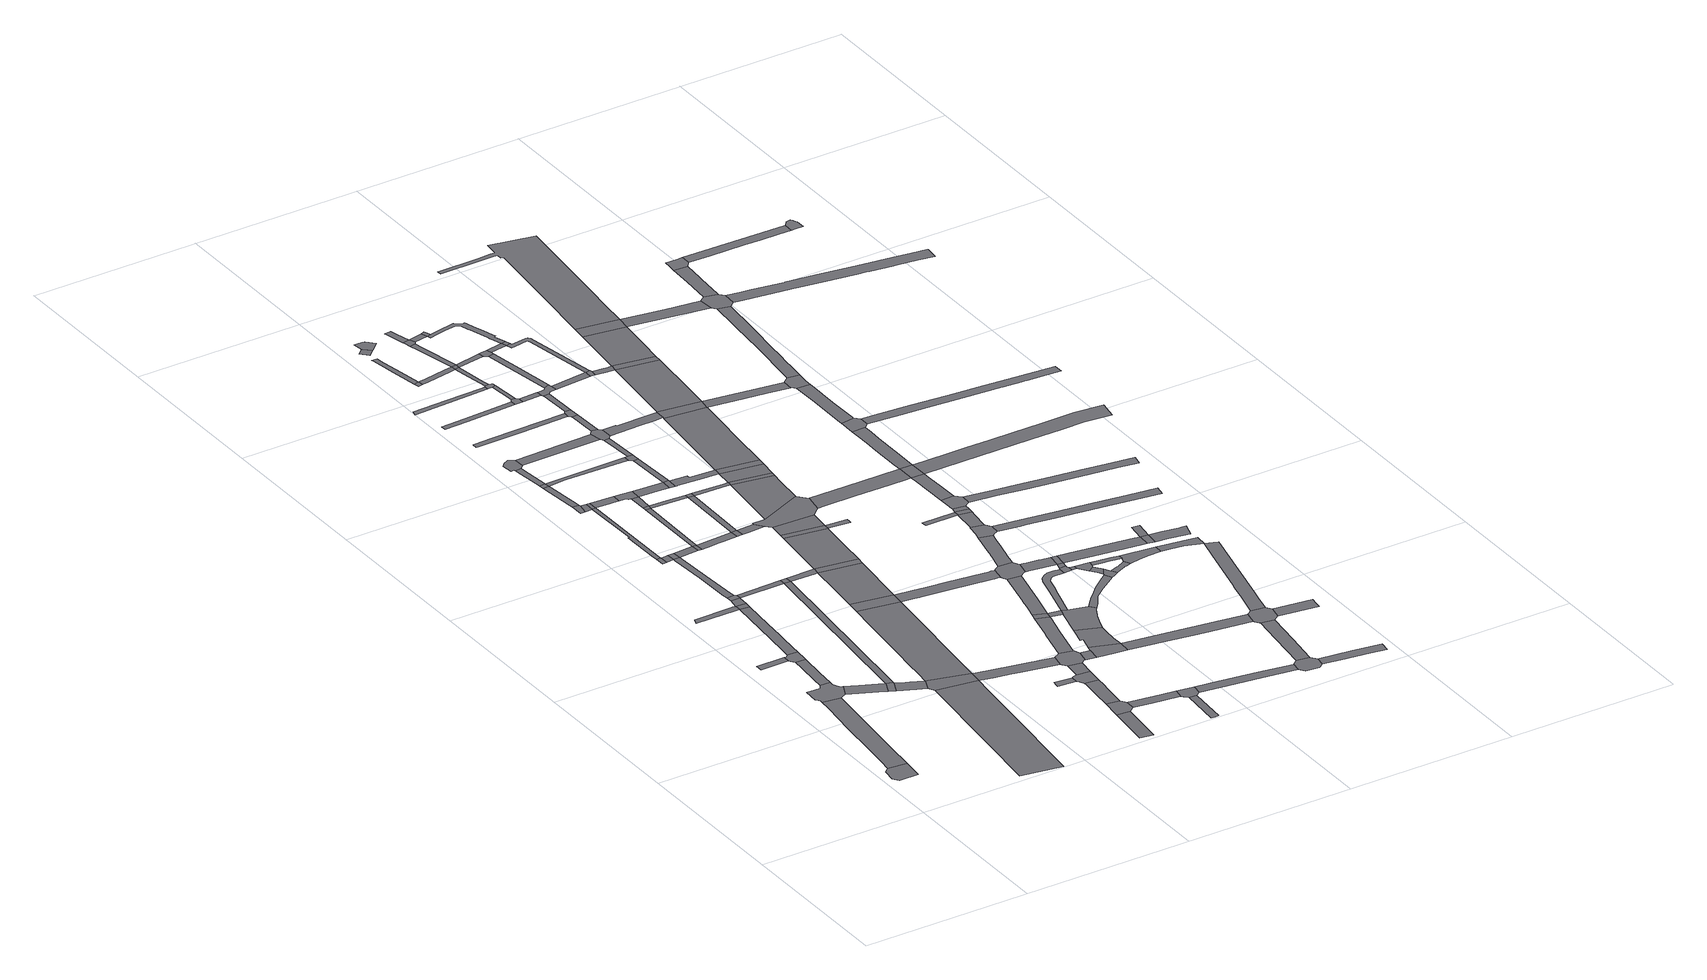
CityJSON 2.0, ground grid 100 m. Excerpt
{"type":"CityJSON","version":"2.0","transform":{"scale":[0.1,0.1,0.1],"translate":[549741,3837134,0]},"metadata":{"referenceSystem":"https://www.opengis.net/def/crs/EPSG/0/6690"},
"CityObjects":{
"road1":{"type":"Road","geometry":[{"type":"MultiSurface","lod":"1","boundaries":[[[0,1,2,3,4,5,6,7,8,9]]]}]},
"road2":{"type":"Road","attributes":{"RoadStructureAttribute.sectionType":"1"},"geometry":[{"type":"MultiSurface","lod":"1","boundaries":[[[10,11,12,13,14,0,9,15,16,17]]]}]},
"road3":{"type":"Road","geometry":[{"type":"MultiSurface","lod":"1","boundaries":[[[18,19,20,21,22,23,24,25,10,17,26,27,28,29,30,31,32,33,34]]]}]},
"road4":{"type":"Road","attributes":{"RoadStructureAttribute.sectionType":"1"},"geometry":[{"type":"MultiSurface","lod":"1","boundaries":[[[35,36,37,38]]]}]},
"road5":{"type":"Road","attributes":{"RoadStructureAttribute.sectionType":"1"},"geometry":[{"type":"MultiSurface","lod":"1","boundaries":[[[39,40,41,18,34,42,43]]]}]},
"road6":{"type":"Road","attributes":{"RoadStructureAttribute.sectionType":"1"},"geometry":[{"type":"MultiSurface","lod":"1","boundaries":[[[44,45,29,28,46,47,48]]]}]},
"road7":{"type":"Road","geometry":[{"type":"MultiSurface","lod":"1","boundaries":[[[49,50,35,38,39,43,51,52]]]}]},
"road8":{"type":"Road","attributes":{"RoadStructureAttribute.sectionType":"1"},"geometry":[{"type":"MultiSurface","lod":"1","boundaries":[[[53,54,55,56,57,58,59]]]}]},
"road9":{"type":"Road","geometry":[{"type":"MultiSurface","lod":"1","boundaries":[[[48,47,60,61,62]]]}]},
"road10":{"type":"Road","attributes":{"RoadStructureAttribute.sectionType":"1"},"geometry":[{"type":"MultiSurface","lod":"1","boundaries":[[[59,63,64,65,66,49,52,67,68,69,70,71,72]]]}]},
"road11":{"type":"Road","attributes":{"RoadStructureAttribute.sectionType":"1"},"geometry":[{"type":"MultiSurface","lod":"1","boundaries":[[[73,74,75,76,77,78,79,80,81,82,83,84]]]}]},
"road12":{"type":"Road","attributes":{"RoadStructureAttribute.sectionType":"1"},"geometry":[{"type":"MultiSurface","lod":"1","boundaries":[[[85,86,61,60,87,88,89]]]}]},
"road13":{"type":"Road","geometry":[{"type":"MultiSurface","lod":"1","boundaries":[[[53,59,72,90]]]}]},
"road14":{"type":"Road","attributes":{"RoadStructureAttribute.sectionType":"1"},"geometry":[{"type":"MultiSurface","lod":"1","boundaries":[[[91,53,90,92,93]]]}]},
"road15":{"type":"Road","geometry":[{"type":"MultiSurface","lod":"1","boundaries":[[[94,95,96,91,93,97]]]}]},
"road16":{"type":"Road","geometry":[{"type":"MultiSurface","lod":"1","boundaries":[[[98,99,100,101]]]}]},
"road17":{"type":"Road","attributes":{"RoadStructureAttribute.sectionType":"1"},"geometry":[{"type":"MultiSurface","lod":"1","boundaries":[[[102,103,104,105,106,107,108,109,95,94]]]}]},
"road18":{"type":"Road","geometry":[{"type":"MultiSurface","lod":"1","boundaries":[[[89,88,110,111,112,73,84,113]]]}]},
"road19":{"type":"Road","attributes":{"RoadStructureAttribute.sectionType":"1"},"geometry":[{"type":"MultiSurface","lod":"1","boundaries":[[[114,115,116,48,62,117,118,119]]]}]},
"road20":{"type":"Road","attributes":{"RoadStructureAttribute.sectionType":"1"},"geometry":[{"type":"MultiSurface","lod":"1","boundaries":[[[120,121,101,100,106]]]}]},
"road21":{"type":"Road","geometry":[{"type":"MultiSurface","lod":"1","boundaries":[[[122,120,106,105]]]}]},
"road22":{"type":"Road","attributes":{"RoadStructureAttribute.sectionType":"1"},"geometry":[{"type":"MultiSurface","lod":"1","boundaries":[[[123,124,125,126,127,128,129,98,101]]]}]},
"road23":{"type":"Road","attributes":{"RoadStructureAttribute.sectionType":"1"},"geometry":[{"type":"MultiSurface","lod":"1","boundaries":[[[130,97,93,131,114]]]}]},
"road24":{"type":"Road","geometry":[{"type":"MultiSurface","lod":"1","boundaries":[[[132,133,134,135,136]]]}]},
"road25":{"type":"Road","attributes":{"RoadStructureAttribute.sectionType":"1"},"geometry":[{"type":"MultiSurface","lod":"1","boundaries":[[[137,122,105,138]]]}]},
"road26":{"type":"Road","attributes":{"RoadStructureAttribute.sectionType":"1"},"geometry":[{"type":"MultiSurface","lod":"1","boundaries":[[[135,134,126,139]]]}]},
"road27":{"type":"Road","attributes":{"RoadStructureAttribute.sectionType":"1"},"geometry":[{"type":"MultiSurface","lod":"1","boundaries":[[[140,141,142,143,144,132,136]]]}]},
"road28":{"type":"Road","geometry":[{"type":"MultiSurface","lod":"1","boundaries":[[[145,139,126,125,146,147]]]}]},
"road29":{"type":"Road","geometry":[{"type":"MultiSurface","lod":"1","boundaries":[[[148,149,143,142]]]}]},
"road30":{"type":"Road","attributes":{"RoadStructureAttribute.sectionType":"1"},"geometry":[{"type":"MultiSurface","lod":"1","boundaries":[[[150,151,152,153,154,149,148]]]}]},
"road31":{"type":"Road","attributes":{"RoadStructureAttribute.sectionType":"1"},"geometry":[{"type":"MultiSurface","lod":"1","boundaries":[[[155,156,157,158,159,160,89,113,161,162,163,164,165]]]}]},
"road32":{"type":"Road","geometry":[{"type":"MultiSurface","lod":"1","boundaries":[[[166,137,138,167]]]}]},
"road33":{"type":"Road","geometry":[{"type":"MultiSurface","lod":"1","boundaries":[[[168,169,170,171,172,173,174,175,176,177,153,152,178,179,180,181]]]}]},
"road34":{"type":"Road","geometry":[{"type":"MultiSurface","lod":"1","boundaries":[[[182,130,114,119]]]}]},
"road35":{"type":"Road","attributes":{"RoadStructureAttribute.sectionType":"1"},"geometry":[{"type":"MultiSurface","lod":"1","boundaries":[[[147,146,183,184,185]]]}]},
"road36":{"type":"Road","attributes":{"RoadStructureAttribute.sectionType":"1"},"geometry":[{"type":"MultiSurface","lod":"1","boundaries":[[[186,187,137,166,188,189]]]}]},
"road37":{"type":"Road","attributes":{"RoadStructureAttribute.sectionType":"1"},"geometry":[{"type":"MultiSurface","lod":"1","boundaries":[[[190,191,192,193,194]]]}]},
"road38":{"type":"Road","attributes":{"RoadStructureAttribute.sectionType":"1"},"geometry":[{"type":"MultiSurface","lod":"1","boundaries":[[[195,196,197,166,167,198,199,200,201]]]}]},
"road39":{"type":"Road","attributes":{"RoadStructureAttribute.sectionType":"1"},"geometry":[{"type":"MultiSurface","lod":"1","boundaries":[[[202,203,113,84,204,205,206,207,208,209,210]]]}]},
"road40":{"type":"Road","attributes":{"RoadStructureAttribute.sectionType":"1"},"geometry":[{"type":"MultiSurface","lod":"1","boundaries":[[[211,182,119,212,213]]]}]},
"road41":{"type":"Road","geometry":[{"type":"MultiSurface","lod":"1","boundaries":[[[214,186,189,215]]]}]},
"road42":{"type":"Road","geometry":[{"type":"MultiSurface","lod":"1","boundaries":[[[216,185,184,217,218,219,220,221,222,223,224]]]}]},
"road43":{"type":"Road","attributes":{"RoadStructureAttribute.sectionType":"1"},"geometry":[{"type":"MultiSurface","lod":"1","boundaries":[[[225,223,222,226,214,215]]]}]},
"road44":{"type":"Road","geometry":[{"type":"MultiSurface","lod":"1","boundaries":[[[227,228,155,165,229]]]}]},
"road45":{"type":"Road","geometry":[{"type":"MultiSurface","lod":"1","boundaries":[[[230,231,190,194,232,233,234,235,236]]]}]},
"road46":{"type":"Road","geometry":[{"type":"MultiSurface","lod":"1","boundaries":[[[237,238,239,240,241]]]}]},
"road47":{"type":"Road","attributes":{"RoadStructureAttribute.sectionType":"1"},"geometry":[{"type":"MultiSurface","lod":"1","boundaries":[[[242,148,142,243,244]]]}]},
"road48":{"type":"Road","attributes":{"RoadStructureAttribute.sectionType":"1"},"geometry":[{"type":"MultiSurface","lod":"1","boundaries":[[[245,246,247,230,236,248,249,250,251,252]]]}]},
"road49":{"type":"Road","geometry":[{"type":"MultiSurface","lod":"1","boundaries":[[[253,254,195,201,255]]]}]},
"road50":{"type":"Road","attributes":{"RoadStructureAttribute.sectionType":"1"},"geometry":[{"type":"MultiSurface","lod":"1","boundaries":[[[213,256,227,229,257]]]}]},
"road51":{"type":"Road","attributes":{"RoadStructureAttribute.sectionType":"1"},"geometry":[{"type":"MultiSurface","lod":"1","boundaries":[[[258,215,189,259,260]]]}]},
"road52":{"type":"Road","geometry":[{"type":"MultiSurface","lod":"1","boundaries":[[[261,262,263,241,240,264,245,252,265]]]}]},
"road53":{"type":"Road","attributes":{"RoadStructureAttribute.sectionType":"1"},"geometry":[{"type":"MultiSurface","lod":"1","boundaries":[[[266,181,180,267]]]}]},
"road54":{"type":"Road","attributes":{"RoadStructureAttribute.sectionType":"1"},"geometry":[{"type":"MultiSurface","lod":"1","boundaries":[[[268,269,270,271,272,273]]]}]},
"road55":{"type":"Road","attributes":{"RoadStructureAttribute.sectionType":"1"},"geometry":[{"type":"MultiSurface","lod":"1","boundaries":[[[274,275,224,223,276,277,278,279,280,281]]]}]},
"road56":{"type":"Road","attributes":{"RoadStructureAttribute.sectionType":"1"},"geometry":[{"type":"MultiSurface","lod":"1","boundaries":[[[259,282,254,253,283,284]]]}]},
"road57":{"type":"Road","attributes":{"RoadStructureAttribute.sectionType":"1"},"geometry":[{"type":"MultiSurface","lod":"1","boundaries":[[[285,286,287,288,289,290,291]]]}]},
"road58":{"type":"Road","attributes":{"RoadStructureAttribute.sectionType":"1"},"geometry":[{"type":"MultiSurface","lod":"1","boundaries":[[[292,293,294,295,296,297,298,299]]]}]},
"road59":{"type":"Road","attributes":{"RoadStructureAttribute.sectionType":"1"},"geometry":[{"type":"MultiSurface","lod":"1","boundaries":[[[300,253,255,301,302]]]}]},
"road60":{"type":"Road","geometry":[{"type":"MultiSurface","lod":"1","boundaries":[[[211,213,257,303]]]}]},
"road61":{"type":"Road","attributes":{"RoadStructureAttribute.sectionType":"1"},"geometry":[{"type":"MultiSurface","lod":"1","boundaries":[[[304,261,265,305]]]}]},
"road62":{"type":"Road","geometry":[{"type":"MultiSurface","lod":"1","boundaries":[[[306,307,308,309]]]}]},
"road63":{"type":"Road","attributes":{"RoadStructureAttribute.sectionType":"1"},"geometry":[{"type":"MultiSurface","lod":"1","boundaries":[[[310,234,233,311,312,313,314]]]}]},
"road64":{"type":"Road","attributes":{"RoadStructureAttribute.sectionType":"1"},"geometry":[{"type":"MultiSurface","lod":"1","boundaries":[[[315,316,317,318,307,306,319,320,321]]]}]},
"road65":{"type":"Road","geometry":[{"type":"MultiSurface","lod":"1","boundaries":[[[322,260,259,284,323]]]}]},
"road66":{"type":"Road","geometry":[{"type":"MultiSurface","lod":"1","boundaries":[[[324,325,326,210,209,327,304,305,328,329,330,331,332,333]]]}]},
"road67":{"type":"Road","geometry":[{"type":"MultiSurface","lod":"1","boundaries":[[[281,280,334,335]]]}]},
"road68":{"type":"Road","attributes":{"RoadStructureAttribute.sectionType":"1"},"geometry":[{"type":"MultiSurface","lod":"1","boundaries":[[[336,337,211,303,338,339,340]]]}]},
"road69":{"type":"Road","geometry":[{"type":"MultiSurface","lod":"1","boundaries":[[[341,342,343,344]]]}]},
"road70":{"type":"Road","attributes":{"RoadStructureAttribute.sectionType":"1"},"geometry":[{"type":"MultiSurface","lod":"1","boundaries":[[[345,346,347,348,281,335]]]}]},
"road71":{"type":"Road","attributes":{"RoadStructureAttribute.sectionType":"1"},"geometry":[{"type":"MultiSurface","lod":"1","boundaries":[[[349,350,351,352,353]]]}]},
"road72":{"type":"Road","attributes":{"RoadStructureAttribute.sectionType":"1"},"geometry":[{"type":"MultiSurface","lod":"1","boundaries":[[[354,355,356,306,309,357,358,359]]]}]},
"road73":{"type":"Road","geometry":[{"type":"MultiSurface","lod":"1","boundaries":[[[360,361,362,341,344,363,364,365]]]}]},
"road74":{"type":"Road","attributes":{"RoadStructureAttribute.sectionType":"1"},"geometry":[{"type":"MultiSurface","lod":"1","boundaries":[[[331,330,366,367]]]}]},
"road75":{"type":"Road","geometry":[{"type":"MultiSurface","lod":"1","boundaries":[[[368,369,242,244,370,371,347,346]]]}]},
"road76":{"type":"Road","attributes":{"RoadStructureAttribute.sectionType":"1"},"geometry":[{"type":"MultiSurface","lod":"1","boundaries":[[[372,336,340,373]]]}]},
"road77":{"type":"Road","attributes":{"RoadStructureAttribute.sectionType":"1"},"geometry":[{"type":"MultiSurface","lod":"1","boundaries":[[[374,323,284,375,376,377]]]}]},
"road78":{"type":"Road","attributes":{"RoadStructureAttribute.sectionType":"1"},"geometry":[{"type":"MultiSurface","lod":"1","boundaries":[[[378,372,373,379,380]]]}]},
"road79":{"type":"Road","attributes":{"RoadStructureAttribute.sectionType":"1"},"geometry":[{"type":"MultiSurface","lod":"1","boundaries":[[[381,382,369,368]]]}]},
"road80":{"type":"Road","attributes":{"RoadStructureAttribute.sectionType":"1"},"geometry":[{"type":"MultiSurface","lod":"1","boundaries":[[[383,384,385,386,324,333,387,388,389]]]}]},
"road81":{"type":"Road","geometry":[{"type":"MultiSurface","lod":"1","boundaries":[[[314,313,390,391,349,353,392,393]]]}]},
"road82":{"type":"Road","geometry":[{"type":"MultiSurface","lod":"1","boundaries":[[[394,268,273,395,396,397,398,399]]]}]},
"road83":{"type":"Road","attributes":{"RoadStructureAttribute.sectionType":"1"},"geometry":[{"type":"MultiSurface","lod":"1","boundaries":[[[400,401,402,403,335,334,404,405,406,407,408,409]]]}]},
"road84":{"type":"Road","attributes":{"RoadStructureAttribute.sectionType":"1"},"geometry":[{"type":"MultiSurface","lod":"1","boundaries":[[[410,411,412,413,414,415,416,417,418,229,165,419,420,421,422,423,424,425,426,427,428,429,430]]]}]},
"road85":{"type":"Road","geometry":[{"type":"MultiSurface","lod":"1","boundaries":[[[431,432,433,266,267,434,382,381,435,436,437,438,439,440,441,442]]]}]},
"road86":{"type":"Road","geometry":[{"type":"MultiSurface","lod":"1","boundaries":[[[443,444,445,300,302,378,380,446,447,448,449]]]}]},
"road87":{"type":"Road","attributes":{"RoadStructureAttribute.sectionType":"1"},"geometry":[{"type":"MultiSurface","lod":"1","boundaries":[[[450,451,394,399]]]}]},
"road88":{"type":"Road","geometry":[{"type":"MultiSurface","lod":"1","boundaries":[[[452,453,454,455,456,457,285,291,458,451,450]]]}]},
"road89":{"type":"Road","attributes":{"RoadStructureAttribute.sectionType":"1"},"geometry":[{"type":"MultiSurface","lod":"1","boundaries":[[[459,460,359,461,457,456]]]}]},
"road90":{"type":"Road","geometry":[{"type":"MultiSurface","lod":"1","boundaries":[[[462,367,366,463,464,465]]]}]},
"road91":{"type":"Road","attributes":{"RoadStructureAttribute.sectionType":"1"},"geometry":[{"type":"MultiSurface","lod":"1","boundaries":[[[466,467,431,442]]]}]},
"road92":{"type":"Road","geometry":[{"type":"MultiSurface","lod":"1","boundaries":[[[468,354,359,460]]]}]},
"road93":{"type":"Road","attributes":{"RoadStructureAttribute.sectionType":"1"},"geometry":[{"type":"MultiSurface","lod":"1","boundaries":[[[469,470,396,395,471,472,473]]]}]},
"road94":{"type":"Road","attributes":{"RoadStructureAttribute.sectionType":"1"},"geometry":[{"type":"MultiSurface","lod":"1","boundaries":[[[474,475,476,477,354,468]]]}]},
"road95":{"type":"Road","geometry":[{"type":"MultiSurface","lod":"1","boundaries":[[[478,479,480,481,292,299,482,483,467,466]]]}]},
"road96":{"type":"Road","geometry":[{"type":"MultiSurface","lod":"1","boundaries":[[[484,383,389,485]]]}]},
"road97":{"type":"Road","geometry":[{"type":"MultiSurface","lod":"1","boundaries":[[[486,487,488,476,475,489,490,491]]]}]},
"road98":{"type":"Road","attributes":{"RoadStructureAttribute.sectionType":"1"},"geometry":[{"type":"MultiSurface","lod":"1","boundaries":[[[492,493,494,495,496,497,498,499,500,487,486]]]}]},
"road99":{"type":"Road","attributes":{"RoadStructureAttribute.sectionType":"1"},"geometry":[{"type":"MultiSurface","lod":"1","boundaries":[[[501,502,503,462,465,504,505,506,507]]]}]},
"road100":{"type":"Road","attributes":{"RoadStructureAttribute.sectionType":"1"},"geometry":[{"type":"MultiSurface","lod":"1","boundaries":[[[376,444,443,508,509]]]}]},
"road101":{"type":"Road","geometry":[{"type":"MultiSurface","lod":"1","boundaries":[[[510,511,512,513,514,373,340]]]}]},
"road102":{"type":"Road","attributes":{"RoadStructureAttribute.sectionType":"1"},"geometry":[{"type":"MultiSurface","lod":"1","boundaries":[[[515,479,478,516]]]}]},
"road103":{"type":"Road","geometry":[{"type":"MultiSurface","lod":"1","boundaries":[[[485,389,517,518]]]}]},
"road104":{"type":"Road","attributes":{"RoadStructureAttribute.sectionType":"1"},"geometry":[{"type":"MultiSurface","lod":"1","boundaries":[[[519,468,460,520]]]}]},
"road105":{"type":"Road","attributes":{"RoadStructureAttribute.sectionType":"1"},"geometry":[{"type":"MultiSurface","lod":"1","boundaries":[[[521,486,491,522]]]}]},
"road106":{"type":"Road","geometry":[{"type":"MultiSurface","lod":"1","boundaries":[[[377,376,509,523]]]}]},
"road107":{"type":"Road","geometry":[{"type":"MultiSurface","lod":"1","boundaries":[[[524,525,526,527,528,529,469,473,530,515,516,531,532,533,534]]]}]},
"road108":{"type":"Road","attributes":{"RoadStructureAttribute.sectionType":"1"},"geometry":[{"type":"MultiSurface","lod":"1","boundaries":[[[535,536,537,538,539,484,485,540,541,542]]]}]},
"road109":{"type":"Road","attributes":{"RoadStructureAttribute.sectionType":"1"},"geometry":[{"type":"MultiSurface","lod":"1","boundaries":[[[408,377,523,543]]]}]},
"road110":{"type":"Road","geometry":[{"type":"MultiSurface","lod":"1","boundaries":[[[518,517,544,501,507,545,546,547,548,549,550,551]]]}]},
"road111":{"type":"Road","attributes":{"RoadStructureAttribute.sectionType":"1"},"geometry":[{"type":"MultiSurface","lod":"1","boundaries":[[[552,553,554,439,438,555,556,557,558]]]}]},
"road112":{"type":"Road","geometry":[{"type":"MultiSurface","lod":"1","boundaries":[[[559,521,522,560]]]}]},
"road113":{"type":"Road","geometry":[{"type":"MultiSurface","lod":"1","boundaries":[[[409,408,543,561]]]}]},
"road114":{"type":"Road","attributes":{"RoadStructureAttribute.sectionType":"1"},"geometry":[{"type":"MultiSurface","lod":"1","boundaries":[[[562,563,564,565,526,525]]]}]},
"road115":{"type":"Road","geometry":[{"type":"MultiSurface","lod":"1","boundaries":[[[566,567,519,520,568,569,564,563,570]]]}]},
"road116":{"type":"Road","attributes":{"RoadStructureAttribute.sectionType":"1"},"geometry":[{"type":"MultiSurface","lod":"1","boundaries":[[[571,572,393,392,573,574,575,576]]]}]},
"road117":{"type":"Road","attributes":{"RoadStructureAttribute.sectionType":"1"},"geometry":[{"type":"MultiSurface","lod":"1","boundaries":[[[577,578,579,580,581,582,583,584,585,586,587,588,589,560,522,590,591,592,593,594,595,596,597,598,599,600,601,602,603,604,605]]]}]},
"road118":{"type":"Road","geometry":[{"type":"MultiSurface","lod":"1","boundaries":[[[606,607,608,430,429,609,535,542,610,611,612,613,614,615]]]}]},
"road119":{"type":"Road","attributes":{"RoadStructureAttribute.sectionType":"1"},"geometry":[{"type":"MultiSurface","lod":"1","boundaries":[[[616,617,618,534,533,619]]]}]},
"road120":{"type":"Road","attributes":{"RoadStructureAttribute.sectionType":"1"},"geometry":[{"type":"MultiSurface","lod":"1","boundaries":[[[604,566,570,620]]]}]},
"road121":{"type":"Road","attributes":{"RoadStructureAttribute.sectionType":"1"},"geometry":[{"type":"MultiSurface","lod":"1","boundaries":[[[621,622,623,624,625,626,627,628,629,630,518,551,631,632,633,634,635,636,637,638,639]]]}]},
"road122":{"type":"Road","attributes":{"RoadStructureAttribute.sectionType":"1"},"geometry":[{"type":"MultiSurface","lod":"1","boundaries":[[[640,641,409,561,642,643,644,645]]]}]},
"road123":{"type":"Road","geometry":[{"type":"MultiSurface","lod":"1","boundaries":[[[605,604,620,646]]]}]},
"road124":{"type":"Road","attributes":{"RoadStructureAttribute.sectionType":"1"},"geometry":[{"type":"MultiSurface","lod":"1","boundaries":[[[647,648,649,650,651,652,606,615,653,654,655,656,657,658,659,660]]]}]},
"road125":{"type":"Road","attributes":{"RoadStructureAttribute.sectionType":"1"},"geometry":[{"type":"MultiSurface","lod":"1","boundaries":[[[661,662,663,664,665,666,667,646,620,668,669,670,671,672,673,616,674]]]}]},
"road126":{"type":"Road","attributes":{"RoadStructureAttribute.sectionType":"1"},"geometry":[{"type":"MultiSurface","lod":"1","boundaries":[[[675,676,677,465,464,678,679,680,681,682,683]]]}]},
"road127":{"type":"Road","geometry":[{"type":"MultiSurface","lod":"1","boundaries":[[[674,616,619,684,685,686]]]}]},
"road128":{"type":"Road","attributes":{"RoadStructureAttribute.sectionType":"1"},"geometry":[{"type":"MultiSurface","lod":"1","boundaries":[[[687,688,689,449,448,690,691,692,693,694,695,696]]]}]},
"road129":{"type":"Road","attributes":{"RoadStructureAttribute.sectionType":"1"},"geometry":[{"type":"MultiSurface","lod":"1","boundaries":[[[697,698,699,700,701,702,550,549,703,704,705,706,707]]]}]},
"road130":{"type":"Road","attributes":{"RoadStructureAttribute.sectionType":"1"},"geometry":[{"type":"MultiSurface","lod":"1","boundaries":[[[708,709,710,711,712,613,612,713,714,715,716,717,718]]]}]},
"road131":{"type":"Road","geometry":[{"type":"MultiSurface","lod":"1","boundaries":[[[719,558,557,640,645,720]]]}]},
"road132":{"type":"Road","geometry":[{"type":"MultiSurface","lod":"1","boundaries":[[[721,722,723,724,725,726]]]}]},
"road133":{"type":"Road","geometry":[{"type":"MultiSurface","lod":"1","boundaries":[[[727,728,729,639,638,730,731]]]}]},
"road134":{"type":"Road","attributes":{"RoadStructureAttribute.sectionType":"1"},"geometry":[{"type":"MultiSurface","lod":"1","boundaries":[[[732,733,734,686,685,735,736,737,738]]]}]},
"road135":{"type":"Road","attributes":{"RoadStructureAttribute.sectionType":"1"},"geometry":[{"type":"MultiSurface","lod":"1","boundaries":[[[717,729,728,739]]]}]},
"road136":{"type":"Road","geometry":[{"type":"MultiSurface","lod":"1","boundaries":[[[740,741,742,743,744,647,660,745,746,747,748,749]]]}]},
"road137":{"type":"Road","attributes":{"RoadStructureAttribute.sectionType":"1"},"geometry":[{"type":"MultiSurface","lod":"1","boundaries":[[[750,731,730,751,752]]]}]},
"road138":{"type":"Road","geometry":[{"type":"MultiSurface","lod":"1","boundaries":[[[718,717,739,753]]]}]},
"road139":{"type":"Road","attributes":{"RoadStructureAttribute.sectionType":"1"},"geometry":[{"type":"MultiSurface","lod":"1","boundaries":[[[737,754,755,719,720,756,757,758,759,760]]]}]},
"road140":{"type":"Road","attributes":{"RoadStructureAttribute.sectionType":"1"},"geometry":[{"type":"MultiSurface","lod":"1","boundaries":[[[726,761,740,749,762,763]]]}]},
"road141":{"type":"Road","geometry":[{"type":"MultiSurface","lod":"1","boundaries":[[[764,765,766,576,575,767,768,769,770,771,772,773,774,775]]]}]},
"road142":{"type":"Road","geometry":[{"type":"MultiSurface","lod":"1","boundaries":[[[752,751,776,777,778,779,780]]]}]},
"road143":{"type":"Road","attributes":{"RoadStructureAttribute.sectionType":"1"},"geometry":[{"type":"MultiSurface","lod":"1","boundaries":[[[777,776,781,782,783]]]}]},
"road144":{"type":"Road","geometry":[{"type":"MultiSurface","lod":"1","boundaries":[[[784,721,726,763,785,786]]]}]},
"road145":{"type":"Road","attributes":{"RoadStructureAttribute.sectionType":"1"},"geometry":[{"type":"MultiSurface","lod":"1","boundaries":[[[787,788,784,786,789,790]]]}]},
"road146":{"type":"Road","geometry":[{"type":"MultiSurface","lod":"1","boundaries":[[[783,782,791,697,707,792,793,794]]]}]},
"road147":{"type":"Road","geometry":[{"type":"MultiSurface","lod":"1","boundaries":[[[795,796,797,798,799,787,790,800,801,802,803,804]]]}]},
"road148":{"type":"Road","geometry":[{"type":"MultiSurface","lod":"1","boundaries":[[[738,737,760,805]]]}]},
"road149":{"type":"Road","attributes":{"RoadStructureAttribute.sectionType":"1"},"geometry":[{"type":"MultiSurface","lod":"1","boundaries":[[[806,807,808,809,764,775,810,811]]]}]},
"road150":{"type":"Road","attributes":{"RoadStructureAttribute.sectionType":"1"},"geometry":[{"type":"MultiSurface","lod":"1","boundaries":[[[695,812,797,796,813,814,815]]]}]},
"road151":{"type":"Road","attributes":{"RoadStructureAttribute.sectionType":"1"},"geometry":[{"type":"MultiSurface","lod":"1","boundaries":[[[816,817,818,819,820,821,822,794,793,823,824,825,826,827]]]}]},
"road152":{"type":"Road","attributes":{"RoadStructureAttribute.sectionType":"1"},"geometry":[{"type":"MultiSurface","lod":"1","boundaries":[[[828,829,780,779,830,831,832,833]]]}]},
"road153":{"type":"Road","attributes":{"RoadStructureAttribute.sectionType":"1"},"geometry":[{"type":"MultiSurface","lod":"1","boundaries":[[[834,835,836,738,805,837,838]]]}]},
"road154":{"type":"Road","geometry":[{"type":"MultiSurface","lod":"1","boundaries":[[[839,696,695,815]]]}]},
"road155":{"type":"Road","attributes":{"RoadStructureAttribute.sectionType":"1"},"geometry":[{"type":"MultiSurface","lod":"1","boundaries":[[[840,841,753,739,842,843,844,845]]]}]},
"road156":{"type":"Road","attributes":{"RoadStructureAttribute.sectionType":"1"},"geometry":[{"type":"MultiSurface","lod":"1","boundaries":[[[720,645,846,847,848,849]]]}]},
"road157":{"type":"Road","attributes":{"RoadStructureAttribute.sectionType":"1"},"geometry":[{"type":"MultiSurface","lod":"1","boundaries":[[[850,772,771,851,852,853,854]]]}]},
"road158":{"type":"Road","geometry":[{"type":"MultiSurface","lod":"1","boundaries":[[[855,856,683,682,857,858,806,811,859,860,861,862,863]]]}]},
"road159":{"type":"Road","geometry":[{"type":"MultiSurface","lod":"1","boundaries":[[[864,834,838,865]]]}]},
"road160":{"type":"Road","attributes":{"RoadStructureAttribute.sectionType":"1"},"geometry":[{"type":"MultiSurface","lod":"1","boundaries":[[[866,867,868,869,870,696,839,871,872,873,874]]]}]},
"road161":{"type":"Road","geometry":[{"type":"MultiSurface","lod":"1","boundaries":[[[833,832,875,816,827,876,877,878,879]]]}]},
"road162":{"type":"Road","attributes":{"RoadStructureAttribute.sectionType":"1"},"geometry":[{"type":"MultiSurface","lod":"1","boundaries":[[[880,881,882,883,884,885,886,887,888,889,890,891,892,893,894,895,864,865,896,897,898,899]]]}]},
"road163":{"type":"Road","geometry":[{"type":"MultiSurface","lod":"1","boundaries":[[[900,901,902,903,904,866,874,905,906,907]]]}]},
"road164":{"type":"Road","attributes":{"RoadStructureAttribute.sectionType":"1"},"geometry":[{"type":"MultiSurface","lod":"1","boundaries":[[[908,909,910,911,861,860]]]}]},
"road165":{"type":"Road","attributes":{"RoadStructureAttribute.sectionType":"1"},"geometry":[{"type":"MultiSurface","lod":"1","boundaries":[[[912,913,914,903,902,915,916,917,918,919]]]}]},
"road166":{"type":"Road","attributes":{"RoadStructureAttribute.sectionType":"1"},"geometry":[{"type":"MultiSurface","lod":"1","boundaries":[[[920,921,922,923,924,747,746,925,926,927,928,929,930,931,932,933,934,935,936]]]}]},
"road167":{"type":"Road","geometry":[{"type":"MultiSurface","lod":"1","boundaries":[[[845,844,937,938]]]}]},
"road168":{"type":"Road","attributes":{"RoadStructureAttribute.sectionType":"1"},"geometry":[{"type":"MultiSurface","lod":"1","boundaries":[[[939,940,941,942,943,944,855,863,945,946,947,948,949]]]}]},
"road169":{"type":"Road","geometry":[{"type":"MultiSurface","lod":"1","boundaries":[[[950,951,845,938]]]}]},
"road170":{"type":"Road","geometry":[{"type":"MultiSurface","lod":"1","boundaries":[[[952,849,848,953,912,919,954,955]]]}]},
"road171":{"type":"Road","attributes":{"RoadStructureAttribute.sectionType":"1"},"geometry":[{"type":"MultiSurface","lod":"1","boundaries":[[[879,878,956,957,939,958]]]}]},
"road172":{"type":"Road","attributes":{"RoadStructureAttribute.sectionType":"1"},"geometry":[{"type":"MultiSurface","lod":"1","boundaries":[[[959,960,961,938,937,962,963,964,965,966]]]}]},
"road173":{"type":"Road","attributes":{"RoadStructureAttribute.sectionType":"1"},"geometry":[{"type":"MultiSurface","lod":"1","boundaries":[[[967,865,838,968,969,970]]]}]},
"road174":{"type":"Road","attributes":{"RoadStructureAttribute.sectionType":"1"},"geometry":[{"type":"MultiSurface","lod":"1","boundaries":[[[971,972,973,974,975,976,804,803,977,978,979,980,981,982,983]]]}]},
"road175":{"type":"Road","attributes":{"RoadStructureAttribute.sectionType":"1"},"geometry":[{"type":"MultiSurface","lod":"1","boundaries":[[[984,985,986,952,955,987,988,989,990,991,992,993,994,995]]]}]},
"road176":{"type":"Road","attributes":{"RoadStructureAttribute.sectionType":"1"},"geometry":[{"type":"MultiSurface","lod":"1","boundaries":[[[996,997,998,999,1000,1001,1002,839,815,1003,1004,1005,1006,1007,1008,1009]]]}]},
"road177":{"type":"Road","geometry":[{"type":"MultiSurface","lod":"1","boundaries":[[[1010,970,969,984,995,1011,1012,1013]]]}]},
"road178":{"type":"Road","attributes":{"RoadStructureAttribute.sectionType":"1"},"geometry":[{"type":"MultiSurface","lod":"1","boundaries":[[[1014,1015,1010,1013,1016,1017,1018,1019]]]}]},
"road179":{"type":"Road","attributes":{"RoadStructureAttribute.sectionType":"1"},"geometry":[{"type":"MultiSurface","lod":"1","boundaries":[[[1020,1021,1022,1023,1024,907,906,1025,1026,1027,1028,1029,1030,1031,1032,1033,1034,1035,1036,1037]]]}]},
"road180":{"type":"Road","geometry":[{"type":"MultiSurface","lod":"1","boundaries":[[[1038,1039,1040,1014,1019,1041,1042,1043,1044]]]}]},
"road181":{"type":"Road","attributes":{"RoadStructureAttribute.sectionType":"1"},"geometry":[{"type":"MultiSurface","lod":"1","boundaries":[[[1043,1042,1045,1046,1047,1048,1049,1050,1051,1052]]]}]},
"road182":{"type":"Road","attributes":{"RoadStructureAttribute.sectionType":"1"},"geometry":[{"type":"MultiSurface","lod":"1","boundaries":[[[1053,1054,1055,1056,1057,1058,1059,1060,1061,1062,1063,1064,1065,1012,1011,1066,1067,1068,1069,1070,1071,1072,1073,1074,1075,1076,1077,1078]]]}]},
"road183":{"type":"Road","geometry":[{"type":"MultiSurface","lod":"1","boundaries":[[[1079,1080,1081,1082,1083,1084,1052,1051,1085,1086,1087]]]}]}
},
"vertices":[
[93,484,0],[88,479,0],[85,477,0],[64,459,0],[52,380,0],[70,358,0],[75,352,0],[79,346,0],[190,344,0],[204,472,0],
[175,1240,0],[168,1170,0],[143,945,0],[118,705,0],[103,564,0],[223,653,0],[261,1004,0],[284,1228,0],
[262,1396,0],[251,1379,0],[245,1370,0],[163,1374,0],[159,1285,0],[171,1269,0],[173,1267,0],[177,1261,0],[290,1231,0],[298,1235,0],[320,1247,0],[355,1321,0],[341,1328,0],[327,1353,0],[322,1361,0],[320,1366,0],[322,1392,0],
[259,1739,0],[89,1737,0],[90,1695,0],[259,1699,0],
[283,1666,0],[277,1591,0],[267,1462,0],[331,1512,0],[342,1661,0],
[556,1229,0],[433,1285,0],[480,1173,0],[525,1152,0],[559,1227,0],
[289,1754,0],[274,1739,0],[344,1678,0],[349,1750,0],
[334,2322,0],[317,2322,0],[310,2321,0],[78,2317,0],[66,2284,0],[315,2282,0],[333,2282,0],
[563,1134,0],[597,1209,0],[598,1216,0],
[333,2278,0],[306,1947,0],[304,1917,0],[295,1823,0],[354,1808,0],[363,1912,0],[364,1930,0],[365,1947,0],[377,2078,0],[392,2278,0],
[737,1030,0],[716,854,0],[691,616,0],[668,407,0],[628,46,0],[873,6,0],[874,16,0],[895,201,0],[922,443,0],[950,700,0],[969,877,0],[982,991,0],
[676,1172,0],[654,1182,0],[662,1089,0],[713,1065,0],[746,1139,0],
[395,2317,0],
[343,2380,0],[400,2378,0],[400,2380,0],
[389,2419,0],[343,2417,0],[344,2395,0],[398,2412,0],
[250,2951,0],[253,2898,0],[279,2899,0],[277,2952,0],
[384,2447,0],[374,2670,0],[363,2886,0],[362,2905,0],[325,2902,0],[325,2887,0],[334,2669,0],[342,2447,0],
[714,1065,0],[720,1056,0],[733,1036,0],[990,1071,0],
[675,2385,0],[673,2369,0],[563,1257,0],[601,1247,0],[711,2365,0],[713,2383,0],
[322,2954,0],[284,2952,0],
[359,2956,0],
[277,2981,0],[271,3546,0],[271,3570,0],[248,3567,0],[255,3219,0],[248,3219,0],[250,2980,0],
[674,2420,0],[674,2385,0],
[175,3646,0],[176,3566,0],[203,3566,0],[214,3631,0],[213,3640,0],
[479,2963,0],[482,2911,0],
[251,3630,0],
[211,3666,0],[190,3878,0],[189,3892,0],[152,3889,0],[173,3669,0],
[261,3629,0],[271,3573,0],[273,3628,0],
[186,3923,0],[149,3919,0],
[186,3924,0],[169,4107,0],[168,4124,0],[130,4118,0],[131,4106,0],
[835,1936,0],[817,1783,0],[798,1602,0],[782,1457,0],[767,1324,0],[756,1217,0],[1012,1266,0],[1025,1388,0],[1047,1582,0],[1074,1828,0],[1081,1894,0],
[504,2964,0],[507,2912,0],
[170,4220,0],[154,4230,0],[153,4231,0],[120,4216,0],[121,4215,0],[100,4194,0],[107,4128,0],[127,4130,0],[129,4130,0],[129,4127,0],[169,4125,0],[182,4140,0],[190,4150,0],[185,4210,0],
[711,2421,0],
[363,3570,0],[413,3568,0],[416,3620,0],
[481,3414,0],[479,2975,0],[505,2975,0],[512,3413,0],
[1393,304,0],[1364,38,0],[1443,25,0],[1449,83,0],[1472,296,0],
[729,2977,0],[512,2965,0],[510,2965,0],[569,2916,0],[616,2918,0],[646,2919,0],[732,2924,0],
[1208,1025,0],[1011,1067,0],[1010,985,0],[1015,984,0],[1061,975,0],[1163,954,0],[1209,945,0],[1429,900,0],[1445,977,0],
[888,2426,0],[864,2382,0],[880,2382,0],
[481,3439,0],[515,3438,0],
[456,3617,0],[413,3565,0],[457,3563,0],[465,3554,0],[477,3553,0],[481,3553,0],[481,3547,0],[521,3549,0],[525,3613,0],
[521,3545,0],[481,3539,0],
[843,2016,0],[836,1952,0],[1091,1976,0],
[1407,427,0],[1396,326,0],[1497,314,0],[1508,322,0],[1509,384,0],[1502,394,0],[1487,418,0],
[1301,762,0],[1299,741,0],[1296,718,0],[1404,707,0],[1408,752,0],
[682,3928,0],[295,3899,0],[683,3895,0],
[1432,669,0],[1430,647,0],[1418,533,0],[1500,549,0],[1506,610,0],[1508,621,0],[1509,639,0],[1512,660,0],
[764,2980,0],[729,2979,0],[767,2926,0],
[862,2193,0],[1131,2342,0],
[649,3433,0],[735,3401,0],[736,3429,0],
[1442,765,0],[1421,757,0],[1410,752,0],[1415,693,0],[1522,756,0],
[664,4227,0],[675,4155,0],
[497,4733,0],[194,4716,0],[52,4709,0],[55,4679,0],[190,4684,0],[498,4698,0],
[708,3603,0],[688,3604,0],[639,3542,0],[640,3542,0],[653,3541,0],[673,3540,0],[707,3538,0],[711,3603,0],
[730,2993,0],[764,2992,0],[770,3399,0],
[465,4938,0],[450,4935,0],[221,4928,0],[10,4921,0],[5,4891,0],[217,4900,0],[466,4912,0],
[665,4481,0],[205,4470,0],[98,4467,0],[90,4467,0],[88,4432,0],[99,4432,0],[362,4439,0],[663,4446,0],
[870,2986,0],[804,2928,0],[908,2934,0],
[1136,2386,0],
[1452,866,0],[1532,852,0],
[200,5167,0],[173,5157,0],[178,5128,0],[206,5133,0],
[1705,355,0],[1610,307,0],[1774,283,0],[1777,283,0],[1786,343,0],
[119,5487,0],[121,5478,0],[127,5441,0],[146,5323,0],[173,5339,0],[158,5432,0],[150,5483,0],
[752,3429,0],[771,3428,0],
[1484,1001,0],[1484,999,0],[1482,998,0],[1435,890,0],[1554,868,0],[1558,872,0],[1564,871,0],[1580,949,0],[1565,978,0],[1562,984,0],
[741,3536,0],[745,3603,0],
[925,2777,0],[906,2598,0],[1153,2549,0],[1173,2738,0],[1175,2738,0],
[136,5612,0],[100,5576,0],[141,5534,0],[177,5568,0],
[745,3617,0],[733,3877,0],[703,3875,0],[710,3620,0],
[1807,250,0],[1792,12,0],[1814,11,0],[1837,9,0],[1852,247,0],
[432,5202,0],[384,5195,0],[252,5175,0],[247,5140,0],[399,5166,0],[432,5172,0],
[178,5668,0],[155,5669,0],[128,5668,0],[213,5601,0],[233,5621,0],[190,5667,0],
[1629,862,0],[1640,940,0],
[731,3929,0],[700,3928,0],[686,3891,0],[696,3882,0],
[929,2813,0],[1177,2774,0],
[971,3420,0],[968,3392,0],[991,3391,0],[994,3419,0],
[939,2904,0],[1177,2776,0],[1190,2897,0],
[722,4140,0],[688,4137,0],
[1574,1371,0],[1545,1256,0],[1536,1219,0],[1528,1185,0],[1609,1182,0],[1645,1326,0],[1649,1343,0],
[1787,272,0],[1791,268,0],[1881,268,0],[1890,328,0],
[509,4753,0],[548,4700,0],[547,4734,0],[545,4737,0],[540,4743,0],[534,4751,0],
[989,3566,0],[853,3574,0],[853,3594,0],[745,3601,0],[753,3535,0],[755,3535,0],[907,3526,0],[989,3522,0],[1005,3521,0],[1007,3565,0],
[1649,1908,0],[1637,1909,0],[1611,1912,0],[1396,1939,0],[1284,1951,0],[1236,1956,0],[1199,1962,0],[1198,1962,0],[1104,1974,0],[1092,1894,0],[1149,1887,0],[1188,1882,0],[1191,1882,0],[1200,1881,0],[1269,1873,0],[1371,1862,0],[1597,1834,0],[1623,1831,0],[1639,1829,0],[1655,1827,0],[1668,1905,0],
[684,4252,0],[667,4231,0],[666,4229,0],[677,4152,0],[723,4141,0],[724,4143,0],[736,4155,0],[740,4159,0],[739,4232,0],[736,4235,0],[722,4249,0],[721,4250,0],
[1211,3107,0],[949,2995,0],[871,2994,0],[1217,2921,0],[1241,2943,0],[1242,2944,0],[1260,3055,0],
[519,4922,0],[497,4910,0],
[518,4933,0],[517,4943,0],[512,4944,0],[502,4945,0],[495,4945,0],[470,4943,0],[490,4913,0],
[488,4992,0],[460,5178,0],[449,5067,0],
[1648,971,0],[1737,846,0],[1804,836,0],[1812,915,0],
[715,4430,0],[679,4429,0],
[465,5210,0],
[661,4740,0],[618,4737,0],[635,4703,0],[662,4705,0],[663,4704,0],
[413,5452,0],[402,5507,0],[366,5499,0],[379,5439,0],
[713,4497,0],[678,4496,0],[675,4493,0],[667,4484,0],[665,4443,0],[677,4431,0],
[1583,1409,0],[1658,1381,0],
[396,5559,0],[354,5549,0],[357,5539,0],[403,5509,0],[411,5523,0],[411,5524,0],
[396,5561,0],[373,5649,0],[364,5686,0],[325,5681,0],[326,5677,0],[333,5644,0],[334,5640,0],[335,5634,0],[354,5551,0],
[1680,1161,0],[1653,1055,0],[1668,1053,0],[1811,983,0],[1811,997,0],[1815,1047,0],[1822,1107,0],
[1230,3290,0],[1237,3350,0],
[1191,2738,0],[1306,2727,0],[1308,2744,0],[1309,2762,0],[1191,2773,0],
[672,4693,0],[707,4693,0],
[1723,1328,0],[1735,1369,0],
[623,5241,0],[630,5207,0],
[483,5579,0],[496,5541,0],
[1240,3377,0],
[758,4763,0],[756,4773,0],[721,4761,0],[707,4744,0],[706,4742,0],[665,4740,0],[670,4695,0],[717,4706,0],[720,4709,0],[762,4712,0],[759,4756,0],
[1675,1792,0],[1620,1558,0],[1619,1556,0],[1613,1528,0],[1602,1484,0],[1697,1539,0],[1698,1540,0],[1756,1783,0],
[1252,3480,0],
[1718,1310,0],[1842,1170,0],[1863,1218,0],[1869,1230,0],[1893,1275,0],[1907,1292,0],[1878,1325,0],[1767,1354,0],
[1027,4231,0],[824,4227,0],[824,4234,0],[930,4163,0],[1018,4165,0],[1073,4167,0],[1075,4232,0],
[506,5589,0],[520,5545,0],
[1257,3526,0],
[714,5032,0],[688,5198,0],[652,5192,0],[720,4766,0],
[679,5251,0],[645,5245,0],[633,5205,0],[650,5194,0],[685,5217,0],
[2255,275,0],[1984,315,0],[2003,250,0],[2234,217,0],[2443,187,0],[2452,246,0],
[786,5346,0],[791,5348,0],[797,5350,0],[796,5353,0],[767,5450,0],[754,5491,0],[739,5542,0],[736,5551,0],[732,5550,0],[721,5548,0],[682,5576,0],[625,5567,0],[624,5568,0],[498,5537,0],[503,5515,0],[515,5518,0],[526,5521,0],[534,5523,0],[608,5539,0],[678,5548,0],[700,5533,0],[715,5484,0],[716,5480,0],[725,5450,0],[753,5359,0],[758,5341,0],[759,5337,0],[779,5269,0],[808,5274,0],
[1707,1930,0],[1683,1914,0],[1671,1905,0],[1660,1817,0],[1779,1799,0],[1792,1807,0],[1796,1806,0],[1811,1884,0],[1803,1898,0],[1788,1923,0],
[989,4780,0],[982,4780,0],[980,4779,0],[985,4731,0],
[791,5235,0],
[1951,1731,0],[1933,1733,0],[1921,1735,0],[1884,1732,0],[1859,1722,0],[1834,1702,0],[1819,1674,0],[1797,1593,0],[1788,1561,0],[1769,1493,0],[1770,1362,0],[1810,1501,0],[1824,1552,0],[1831,1576,0],[1854,1657,0],[1874,1680,0],[1892,1688,0],[1959,1688,0],[1959,1731,0],
[1072,4160,0],[1035,3815,0],[1285,3788,0],[1304,3963,0],[1322,4126,0],[1323,4135,0],
[819,5241,0],
[1780,2233,0],[1743,2079,0],[1740,2065,0],[1737,2055,0],[1729,2019,0],[1715,1961,0],[1798,1962,0],[1807,2001,0],[1808,2006,0],[1811,2019,0],[1821,2060,0],[1828,2089,0],[1846,2170,0],[1858,2214,0],
[1014,4795,0],[942,5202,0],[937,5227,0],[932,5235,0],[927,5240,0],[914,5242,0],[822,5231,0],[793,5231,0],[802,5201,0],[817,5203,0],[907,5217,0],[917,5202,0],[986,4795,0],[1016,4783,0],
[2527,809,0],[2353,835,0],[2069,877,0],[1967,811,0],[2071,796,0],[2175,781,0],[2273,767,0],[2513,731,0],[2530,809,0],
[1007,4733,0],[1017,4732,0],[1019,4768,0],
[1584,3054,0],[1333,3055,0],[1266,3055,0],[1296,2944,0],[1474,2945,0],[1633,2944,0],[1777,2944,0],[1821,2944,0],[1821,2943,0],[1821,3055,0],
[2123,1555,0],[2078,1522,0],[2016,1471,0],[1979,1436,0],[1939,1396,0],[1891,1340,0],[1932,1324,0],[1972,1386,0],[2037,1439,0],[2099,1482,0],[2146,1513,0],
[1939,1867,0],[1920,1870,0],[1863,1878,0],[1850,1879,0],[1834,1881,0],[1825,1802,0],[1837,1801,0],[1840,1800,0],[1966,1783,0],[1978,1781,0],[1986,1860,0],
[1079,4232,0],[1332,4198,0],
[1819,2523,0],[1617,2520,0],[1616,2520,0],[1617,2503,0],[1619,2487,0],[1818,2489,0],
[2004,1731,0],[2004,1744,0],[1964,1738,0],[2009,1689,0],[2009,1724,0],
[1114,4761,0],[1088,4763,0],[1021,4768,0],[1087,4723,0],[1109,4721,0],[1132,4718,0],[1137,4760,0],
[2012,1776,0],
[1804,2346,0],[1802,2345,0],[1799,2344,0],[1799,2343,0],[1791,2277,0],[1870,2221,0],[1896,2235,0],[1904,2297,0],[1878,2327,0],[1878,2332,0],
[2016,1719,0],[2037,1689,0],[2040,1716,0],
[2020,1855,0],
[1102,4442,0],[1095,4373,0],[1354,4417,0],[1362,4492,0],[1365,4526,0],[1380,4669,0],[1381,4679,0],
[1818,2486,0],[1892,2441,0],[1896,2475,0],
[2483,271,0],[2482,270,0],[2460,253,0],[2450,177,0],[2467,153,0],[2547,143,0],[2569,160,0],[2578,167,0],[2587,226,0],[2579,237,0],[2561,259,0],[2561,260,0],
[2079,1632,0],[2117,1660,0],[2118,1662,0],[2124,1675,0],[2128,1704,0],
[2108,1594,0],[2125,1570,0],[2151,1610,0],
[1821,2523,0],[1898,2488,0],[1900,2509,0],
[1829,2555,0],[1821,2525,0],[1902,2522,0],[1905,2548,0],
[2125,1562,0],[2172,1527,0],[2198,1541,0],[2175,1575,0],
[1937,2634,0],[1908,2668,0],[1827,2666,0],[1828,2608,0],[1829,2566,0],[1907,2550,0],[1916,2556,0],[1931,2568,0],[1936,2571,0],[1941,2633,0],
[1385,4721,0],
[2539,696,0],[2528,614,0],[2514,515,0],[2498,386,0],[2589,470,0],[2617,686,0],
[1822,2899,0],[1905,2779,0],[1902,2900,0],[1901,2943,0],
[2285,1621,0],[2262,1606,0],[2245,1599,0],[2233,1593,0],[2224,1589,0],[2222,1588,0],[2187,1579,0],[2240,1560,0],[2253,1566,0],[2255,1567,0],[2279,1574,0],[2303,1582,0],
[2250,1687,0],[2167,1699,0],[2183,1666,0],[2227,1659,0],[2294,1649,0],[2297,1681,0],
[1174,5096,0],[1168,5047,0],[1169,5045,0],[1400,4864,0],[1421,5059,0],
[1900,3056,0],
[2463,1791,0],[2092,1845,0],[2186,1751,0],[2453,1713,0],[2486,1708,0],[2494,1787,0],
[1482,4112,0],[1660,4086,0],[1799,4068,0],[1800,4132,0],
[2787,198,0],[2683,151,0],[2851,127,0],[2944,113,0],[2952,173,0],
[2564,831,0],[2540,815,0],[2519,723,0],[2536,701,0],[2636,700,0],[2652,711,0],[2668,789,0],[2660,799,0],[2644,819,0],
[1182,5180,0],[1432,5142,0],
[1821,3512,0],[1822,3454,0],[1822,3373,0],[1821,3284,0],[1821,3106,0],[1900,3180,0],[1901,3379,0],[1902,3456,0],[1902,3512,0],
[2286,1626,0],[2363,1592,0],[2428,1600,0],[2500,1601,0],[2505,1653,0],
[1269,6158,0],[1261,6075,0],[1260,6075,0],[1235,6075,0],[1158,6074,0],[903,6072,0],[906,6044,0],[1159,6044,0],[1234,6045,0],[1259,6045,0],[1258,6040,0],[1256,6012,0],[1272,6009,0],[1239,5687,0],[1213,5455,0],[1190,5257,0],[1450,5318,0],[1466,5457,0],[1504,5813,0],[1536,6108,0],
[1919,3610,0],[1915,3614,0],[1902,3627,0],[1821,3614,0],[1821,3565,0],[1922,3530,0],[1932,3539,0],[1930,3599,0],
[2654,710,0],[2886,676,0],[2892,715,0],[2897,755,0],
[1822,4044,0],[1822,3894,0],[1821,3626,0],[1902,3631,0],[1902,3634,0],[1902,3822,0],[1903,4029,0],[1903,4042,0],
[2677,2185,0],[2478,2214,0],[2261,2245,0],[2097,2268,0],[1939,2291,0],[1897,2235,0],[1926,2231,0],[2027,2217,0],[2055,2213,0],[2156,2199,0],[2222,2189,0],[2365,2170,0],[2379,2168,0],[2524,2147,0],[2686,2123,0],[2834,2102,0],[2844,2161,0],
[2531,1701,0],[2539,1780,0],
[2735,1547,0],[2704,1414,0],[2632,1114,0],[2624,1083,0],[2599,976,0],[2590,940,0],[2668,921,0],[2669,923,0],[2683,986,0],[2741,1229,0],[2810,1521,0],
[2555,1886,0],[2509,1893,0],
[1839,4164,0],[1803,4067,0],[1904,4086,0],[1911,4156,0],
[2560,1597,0],[2633,1582,0],[2742,1621,0],
[2732,1753,0],[2716,1755,0],[2620,1769,0],[2609,1690,0],[2705,1676,0],[2714,1674,0],[2733,1671,0],[2756,1750,0],
[1690,5104,0],[1430,5058,0],[1898,4988,0],[1891,5075,0],
[2914,2492,0],[2755,2514,0],[2606,2536,0],[2448,2559,0],[2278,2585,0],[2118,2607,0],[2100,2548,0],[2256,2525,0],[2428,2501,0],[2620,2474,0],[2786,2450,0],[2903,2432,0],[2916,2492,0],
[1918,4961,0],[1885,4594,0],[1879,4535,0],[1915,4197,0],[1920,4244,0],[1926,4312,0],[1932,4372,0],[1935,4401,0],[1938,4424,0],[1938,4428,0],[1969,4710,0],[1992,4943,0],
[2900,3054,0],[2696,3054,0],[2524,3054,0],[2381,3054,0],[2233,3054,0],[2139,3055,0],[1978,3055,0],[2140,2943,0],[2350,2944,0],[2560,2943,0],[2754,2943,0],[2893,2943,0],[3053,2926,0],[3072,3036,0],
[1926,5101,0],[2024,4972,0],[2030,5055,0],[2006,5085,0],
[1945,5418,0],[1936,5273,0],[2010,5165,0],[2012,5191,0],[2018,5282,0],[2026,5412,0],
[2879,3526,0],[2659,3543,0],[2444,3559,0],[2230,3577,0],[2046,3591,0],[2128,3523,0],[2290,3511,0],[2461,3497,0],[2645,3483,0],[2731,3476,0],[2733,3476,0],[2844,3468,0],[2871,3467,0],[2876,3466,0],[2877,3466,0],[2992,3458,0],[3076,3450,0],[3077,3510,0],
[1951,5508,0],[1951,5507,0],[1948,5462,0],[2051,5443,0],[2052,5444,0],[2052,5506,0],[2030,5506,0],
[2095,5444,0],[2186,5442,0],[2291,5441,0],[2395,5439,0],[2499,5438,0],[2601,5435,0],[2683,5435,0],[2683,5494,0],
[3172,4886,0],[3086,4898,0],[2973,4914,0],[2777,4943,0],[2537,4978,0],[2404,4997,0],[2366,5003,0],[2364,5003,0],[2349,5005,0],[2191,5029,0],[2189,5029,0],[2178,5031,0],[2110,5042,0],[2054,4967,0],[2247,4939,0],[2393,4918,0],[2395,4918,0],[2522,4900,0],[2736,4868,0],[2776,4862,0],[2796,4859,0],[2932,4839,0],[2952,4836,0],[3073,4819,0],[3167,4805,0],[3176,4886,0],
[2752,5503,0],[2744,5519,0],[2738,5530,0],[2706,5522,0],[2705,5521,0],[2691,5504,0],[2708,5435,0],[2756,5434,0],[2758,5493,0]
]}
